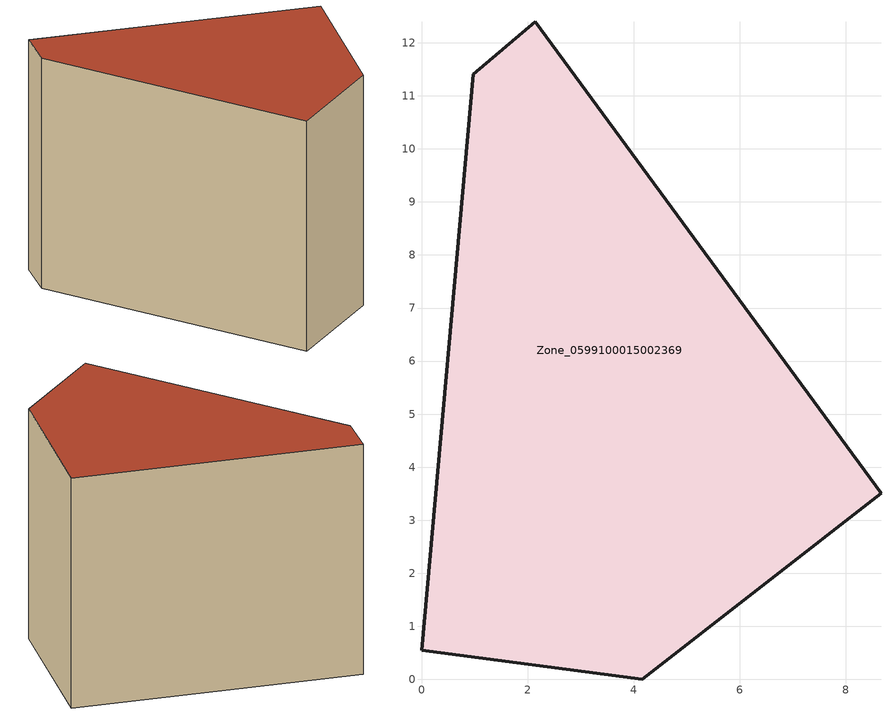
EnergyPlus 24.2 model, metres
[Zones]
Zone_0599100015002369
 floor ground (C_G): 8.66,3.51 4.16,0 0,0.55 0.98,11.41 2.15,12.4 z1.03
 wall outside (C_F): 4.16,0 8.66,3.51 2.15,12.4 0.98,11.41 0,0.55 4.16,0 z1.03:10.5
 roof outside (C_R): 8.66,3.51 2.15,12.4 0.98,11.41 0,0.55 4.16,0 z10.5
[BUILDING]
Pand.0599100015002369: North Axis=0; Terrain=City; Loads Convergence Tolerance Value=0.04; Temperature Convergence Tolerance Value=0.4; Solar Distribution=FullExterior; Maximum Number of Warmup Days=25; Minimum Number of Warmup Days=1
[Site:Location]
Rotterdam.The.Hague.AP_ZH_NLD Design_Conditions: Latitude=51.96; Longitude=4.45; Time Zone=1; Elevation=-4.5
[SITE:GROUNDTEMPERATURE:BUILDINGSURFACE]
18, 18, 18, 18, 18, 18, 18, 18, 18, 18, 18, 18
[MATERIAL] Thermal Absorptance=0.9; Solar Absorptance=0.7; Visible Absorptance=0.7
Name | Roughness | Thickness | Conductivity | Density | Specific Heat
G.TI.1975-1991 | MediumSmooth | 0.15 | 0.288461 | 540 | 1210
F.TI.1975-1991 | Rough | 0.3 | 0.230769 | 1920 | 840
R.TI.1975-1991 | MediumRough | 0.2 | 0.153846 | 1500 | 1000
[CONSTRUCTION]
C_G: G.TI.1975-1991
C_F: F.TI.1975-1991
C_R: R.TI.1975-1991
[ZONE]
Zone_0599100015002369: Type=1; Multiplier=1; Ceiling Height=Autocalculate; Volume=Autocalculate; Floor Area=autocalculate; Part of Total Floor Area=Yes
[ZONEINFILTRATION:DESIGNFLOWRATE]
Infil_Zone_0599100015002369: Zone or ZoneList or Space or SpaceList=Zone_0599100015002369; Schedule=AlwaysOn; Design Flow Rate Calculation Method=Flow/Area; Flow Rate per Floor Area=0.003; Constant Term Coefficient=1; Temperature Term Coefficient=0; Velocity Term Coefficient=0; Velocity Squared Term Coefficient=0
[HVACTEMPLATE:ZONE:IDEALLOADSAIRSYSTEM]
Zone_0599100015002369: Maximum Heating Supply Air Temperature=50; Minimum Cooling Supply Air Temperature=13; Maximum Heating Supply Air Humidity Ratio=0.0156; Minimum Cooling Supply Air Humidity Ratio=0.0077; Heating Limit=NoLimit; Cooling Limit=NoLimit; Dehumidification Control Type=ConstantSensibleHeatRatio; Cooling Sensible Heat Ratio=0.7; Dehumidification Setpoint=60; Humidification Control Type=None; Humidification Setpoint=30; Outdoor Air Method=None; Outdoor Air Flow Rate per Person=0.00944; Outdoor Air Flow Rate per Zone Floor Area=0; Outdoor Air Flow Rate per Zone=0; Demand Controlled Ventilation Type=None; Outdoor Air Economizer Type=NoEconomizer; Heat Recovery Type=None; Sensible Heat Recovery Effectiveness=0.7; Latent Heat Recovery Effectiveness=0.65
[ZONECONTROL:THERMOSTAT]
ThermostatControl_Zone_0599100015002369: Zone or ZoneList=Zone_0599100015002369; Control Type Schedule=DualSetpointControlType; Control 1=Thermostat_Zone_0599100015002369; Temperature Difference Between Cutout And Setpoint=0
[THERMOSTATSETPOINT:DUALSETPOINT]
Thermostat_Zone_0599100015002369: Heating Setpoint Temperature Schedule=HeatingSetpoint_Zone_0599100015002369; Cooling Setpoint Temperature Schedule=CoolingSetpoint_Zone_0599100015002369
[SCHEDULE:COMPACT]
HeatingSetpoint_Zone_0599100015002369: Through: 12/31, For: AllDays, Until: 24:00, 21
CoolingSetpoint_Zone_0599100015002369: Through: 12/31, For: AllDays, Until: 24:00, 24
DualSetpointControlType: Through: 12/31, For: AllDays, Until: 24:00, 4
AlwaysOn: Through: 12/31, For: AllDays, Until: 24:00, 1
